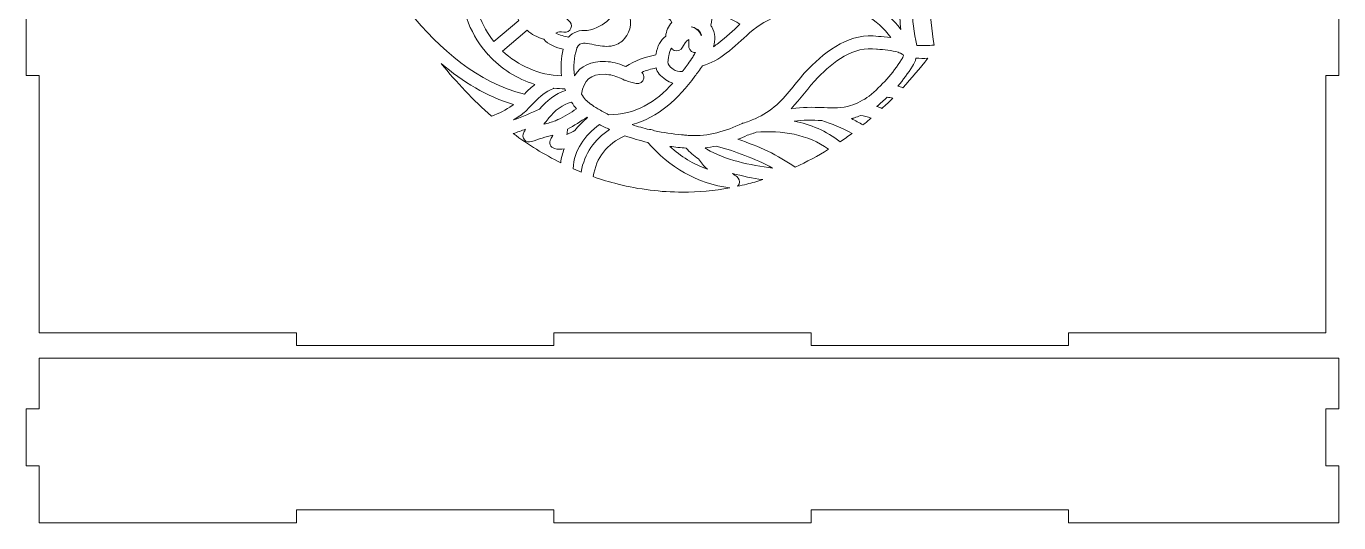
# Model space of a CAD drawing. Header units: millimetres. Extents: x -1990 to 1990, y -412 to 412.
# Drawn here: x -534 to -227, y -22.5 to 93.7 of the extents above; entities that cross this region are included whole.
import ezdxf

# ---------------------------------------------------------------- set-up
doc = ezdxf.new("R2010")
doc.units = ezdxf.units.MM
doc.header["$MEASUREMENT"] = 0
doc.layers.add('Camada 1', color=7, linetype='Continuous')

msp = doc.modelspace()

# ---------------------------------------------------------------- linework, layer by layer
at = {"layer": 'Camada 1', "color": 250, "lineweight": 9}
for points, knots in [([(-530.9787, 202.5711), (-530.9787, 202.5711), (-530.9787, 142.3711), (-530.9787, 142.3711), (-530.9787, 142.3711), (-530.9787, 142.3711), (-533.9787, 142.3711), (-533.9787, 142.3711), (-533.9787, 142.3711), (-533.9787, 142.3711), (-533.9787, 82.1711), (-533.9787, 82.1711), (-533.9787, 82.1711), (-533.9787, 82.1711), (-530.9787, 82.1711), (-530.9787, 82.1711), (-530.9787, 82.1711), (-530.9787, 82.1711), (-530.9787, 21.9711), (-530.9787, 21.9711), (-530.9787, 21.9711), (-530.9787, 21.9711), (-470.7787, 21.9711), (-470.7787, 21.9711), (-470.7787, 21.9711), (-470.7787, 21.9711), (-470.7787, 18.9711), (-470.7787, 18.9711), (-470.7787, 18.9711), (-470.7787, 18.9711), (-410.5787, 18.9711), (-410.5787, 18.9711), (-410.5787, 18.9711), (-410.5787, 18.9711), (-410.5787, 21.9711), (-410.5787, 21.9711), (-410.5787, 21.9711), (-410.5787, 21.9711), (-350.3787, 21.9711), (-350.3787, 21.9711), (-350.3787, 21.9711), (-350.3787, 21.9711), (-350.3787, 18.9711), (-350.3787, 18.9711), (-350.3787, 18.9711), (-350.3787, 18.9711), (-290.1787, 18.9711), (-290.1787, 18.9711), (-290.1787, 18.9711), (-290.1787, 18.9711), (-290.1787, 21.9711), (-290.1787, 21.9711), (-290.1787, 21.9711), (-290.1787, 21.9711), (-229.9787, 21.9711), (-229.9787, 21.9711), (-229.9787, 21.9711), (-229.9787, 21.9711), (-229.9787, 82.1711), (-229.9787, 82.1711), (-229.9787, 82.1711), (-229.9787, 82.1711), (-226.9787, 82.1711), (-226.9787, 82.1711), (-226.9787, 82.1711), (-226.9787, 82.1711), (-226.9787, 142.3711), (-226.9787, 142.3711), (-226.9787, 142.3711), (-226.9787, 142.3711), (-229.9787, 142.3711), (-229.9787, 142.3711), (-229.9787, 142.3711), (-229.9787, 142.3711), (-229.9787, 202.5711), (-229.9787, 202.5711), (-229.9787, 202.5711), (-229.9787, 202.5711), (-226.9787, 202.5711), (-226.9787, 202.5711), (-226.9787, 202.5711), (-226.9787, 202.5711), (-226.9787, 262.7711), (-226.9787, 262.7711), (-226.9787, 262.7711), (-226.9787, 262.7711), (-229.9787, 262.7711), (-229.9787, 262.7711), (-229.9787, 262.7711), (-229.9787, 262.7711), (-229.9787, 322.9711), (-229.9787, 322.9711), (-229.9787, 322.9711), (-229.9787, 322.9711), (-290.1787, 322.9711), (-290.1787, 322.9711), (-290.1787, 322.9711), (-290.1787, 322.9711), (-290.1787, 325.9711), (-290.1787, 325.9711), (-290.1787, 325.9711), (-290.1787, 325.9711), (-350.3787, 325.9711), (-350.3787, 325.9711), (-350.3787, 325.9711), (-350.3787, 325.9711), (-350.3787, 322.9711), (-350.3787, 322.9711), (-350.3787, 322.9711), (-350.3787, 322.9711), (-410.5787, 322.9711), (-410.5787, 322.9711), (-410.5787, 322.9711), (-410.5787, 322.9711), (-410.5787, 325.9711), (-410.5787, 325.9711), (-410.5787, 325.9711), (-410.5787, 325.9711), (-470.7787, 325.9711), (-470.7787, 325.9711), (-470.7787, 325.9711), (-470.7787, 325.9711), (-470.7787, 322.9711), (-470.7787, 322.9711), (-470.7787, 322.9711), (-470.7787, 322.9711), (-530.9787, 322.9711), (-530.9787, 322.9711), (-530.9787, 322.9711), (-530.9787, 322.9711), (-530.9787, 262.7711), (-530.9787, 262.7711), (-530.9787, 262.7711), (-530.9787, 262.7711), (-533.9787, 262.7711), (-533.9787, 262.7711), (-533.9787, 262.7711), (-533.9787, 262.7711), (-533.9787, 202.5711), (-533.9787, 202.5711), (-533.9787, 202.5711), (-533.9787, 202.5711), (-530.9787, 202.5711), (-530.9787, 202.5711)], [0, 0, 0, 0, 0.02702703, 0.02702703, 0.02702703, 0.02702703, 0.05405405, 0.05405405, 0.05405405, 0.05405405, 0.08108108, 0.08108108, 0.08108108, 0.08108108, 0.10810811, 0.10810811, 0.10810811, 0.10810811, 0.13513514, 0.13513514, 0.13513514, 0.13513514, 0.16216216, 0.16216216, 0.16216216, 0.16216216, 0.18918919, 0.18918919, 0.18918919, 0.18918919, 0.21621622, 0.21621622, 0.21621622, 0.21621622, 0.24324324, 0.24324324, 0.24324324, 0.24324324, 0.27027027, 0.27027027, 0.27027027, 0.27027027, 0.2972973, 0.2972973, 0.2972973, 0.2972973, 0.32432432, 0.32432432, 0.32432432, 0.32432432, 0.35135135, 0.35135135, 0.35135135, 0.35135135, 0.37837838, 0.37837838, 0.37837838, 0.37837838, 0.40540541, 0.40540541, 0.40540541, 0.40540541, 0.43243243, 0.43243243, 0.43243243, 0.43243243, 0.45945946, 0.45945946, 0.45945946, 0.45945946, 0.48648649, 0.48648649, 0.48648649, 0.48648649, 0.51351351, 0.51351351, 0.51351351, 0.51351351, 0.54054054, 0.54054054, 0.54054054, 0.54054054, 0.56756757, 0.56756757, 0.56756757, 0.56756757, 0.59459459, 0.59459459, 0.59459459, 0.59459459, 0.62162162, 0.62162162, 0.62162162, 0.62162162, 0.64864865, 0.64864865, 0.64864865, 0.64864865, 0.67567568, 0.67567568, 0.67567568, 0.67567568, 0.7027027, 0.7027027, 0.7027027, 0.7027027, 0.72972973, 0.72972973, 0.72972973, 0.72972973, 0.75675676, 0.75675676, 0.75675676, 0.75675676, 0.78378378, 0.78378378, 0.78378378, 0.78378378, 0.81081081, 0.81081081, 0.81081081, 0.81081081, 0.83783784, 0.83783784, 0.83783784, 0.83783784, 0.86486486, 0.86486486, 0.86486486, 0.86486486, 0.89189189, 0.89189189, 0.89189189, 0.89189189, 0.91891892, 0.91891892, 0.91891892, 0.91891892, 0.94594595, 0.94594595, 0.94594595, 0.94594595, 1, 1, 1, 1]), ([(-335.4835, 120.5576), (-335.7046, 120.6848), (-335.7949, 120.6875), (-335.8855, 120.6902), (-335.8855, 120.6902), (-336.0091, 116.2319), (-336.0769, 111.7586), (-335.9926, 107.3024), (-335.9926, 107.3024), (-335.9383, 104.4461), (-335.8474, 101.4389), (-335.4871, 98.5817), (-335.4871, 98.5817), (-333.2221, 97.1759), (-331.165, 95.2964), (-329.3878, 92.9264), (-329.3878, 92.9264), (-329.6047, 94.6961), (-329.6977, 96.4814), (-329.6644, 98.3648), (-329.6644, 98.3648), (-329.614, 101.2202), (-329.3518, 104.0789), (-329.2597, 106.9373), (-329.2597, 106.9373), (-329.2285, 107.9099), (-329.5156, 108.8222), (-329.9803, 109.6688), (-329.9803, 109.6688), (-329.9977, 109.7003), (-330.0115, 109.7276), (-330.0265, 109.7603), (-330.0265, 109.7603), (-330.3379, 110.4326), (-330.5806, 111.1604), (-330.7696, 111.9158), (-330.7696, 111.9158), (-331.0627, 110.2526), (-331.849, 108.7238), (-333.3823, 107.5235), (-333.3823, 107.5235), (-334.033, 107.0141), (-334.9789, 107.1296), (-335.488, 107.78), (-335.488, 107.78), (-335.9974, 108.4307), (-335.8819, 109.3766), (-335.2315, 109.8857), (-335.2315, 109.8857), (-332.2975, 112.1822), (-334.0477, 117.101), (-335.2306, 119.8481), (-335.2306, 119.8481), (-335.3125, 120.0386), (-335.3521, 120.2372), (-335.4835, 120.5576)], [0, 0, 0, 0, 0.06666667, 0.06666667, 0.06666667, 0.06666667, 0.13333333, 0.13333333, 0.13333333, 0.13333333, 0.2, 0.2, 0.2, 0.2, 0.26666667, 0.26666667, 0.26666667, 0.26666667, 0.33333333, 0.33333333, 0.33333333, 0.33333333, 0.4, 0.4, 0.4, 0.4, 0.46666667, 0.46666667, 0.46666667, 0.46666667, 0.53333333, 0.53333333, 0.53333333, 0.53333333, 0.6, 0.6, 0.6, 0.6, 0.66666667, 0.66666667, 0.66666667, 0.66666667, 0.73333333, 0.73333333, 0.73333333, 0.73333333, 0.8, 0.8, 0.8, 0.8, 0.86666667, 0.86666667, 0.86666667, 0.86666667, 1, 1, 1, 1]), ([(-323.3257, 110.6273), (-323.7574, 110.792), (-324.172, 111.0185), (-324.5338, 111.2387), (-324.5338, 111.2387), (-325.7608, 111.9857), (-326.9809, 112.9544), (-328.1158, 113.9075), (-328.1158, 113.9075), (-327.9538, 112.8929), (-327.7054, 111.9023), (-327.3238, 111.0635), (-327.3238, 111.0635), (-326.6146, 109.7549), (-326.2132, 108.3374), (-326.2615, 106.8407), (-326.2615, 106.8407), (-326.353, 103.9973), (-326.6149, 101.1512), (-326.665, 98.312), (-326.665, 98.312), (-326.7214, 95.1224), (-326.3875, 92.258), (-325.6792, 89.2133), (-325.6792, 89.2133), (-324.3457, 89.1554), (-322.9744, 89.1977), (-321.6439, 89.2835), (-321.6439, 89.2835), (-322.6294, 96.3563), (-323.2069, 103.4873), (-323.3257, 110.6273)], [0, 0, 0, 0, 0.11111111, 0.11111111, 0.11111111, 0.11111111, 0.22222222, 0.22222222, 0.22222222, 0.22222222, 0.33333333, 0.33333333, 0.33333333, 0.33333333, 0.44444444, 0.44444444, 0.44444444, 0.44444444, 0.55555556, 0.55555556, 0.55555556, 0.55555556, 0.66666667, 0.66666667, 0.66666667, 0.66666667, 0.77777778, 0.77777778, 0.77777778, 0.77777778, 1, 1, 1, 1]), ([(-419.9275, 107.2169), (-419.9275, 107.2169), (-427.3105, 112.2455), (-427.3105, 112.2455), (-427.3105, 112.2455), (-428.5441, 109.5476), (-429.2314, 106.5479), (-429.2314, 103.3874), (-429.2314, 103.3874), (-429.2314, 98.3729), (-427.501, 93.7631), (-424.6048, 90.122), (-424.6048, 90.122), (-424.6048, 90.122), (-418.7281, 95.0759), (-418.7281, 95.0759), (-418.7281, 95.0759), (-419.5825, 96.4793), (-420.1726, 98.1104), (-420.5542, 99.8579), (-420.5542, 99.8579), (-420.5677, 99.9197), (-420.5761, 99.9731), (-420.5821, 100.0358), (-420.5821, 100.0358), (-420.82, 102.5372), (-420.6313, 104.9594), (-419.9275, 107.2169)], [0, 0, 0, 0, 0.125, 0.125, 0.125, 0.125, 0.25, 0.25, 0.25, 0.25, 0.375, 0.375, 0.375, 0.375, 0.5, 0.5, 0.5, 0.5, 0.625, 0.625, 0.625, 0.625, 0.75, 0.75, 0.75, 0.75, 1, 1, 1, 1]), ([(-417.4615, 77.8058), (-417.4615, 77.8058), (-417.3946, 77.8781), (-417.3946, 77.8781), (-417.3946, 77.8781), (-416.5756, 78.7622), (-415.8118, 79.4834), (-414.9829, 80.1074), (-414.9829, 80.1074), (-419.2132, 81.3917), (-422.9554, 83.7977), (-425.8639, 86.9789), (-425.8639, 86.9789), (-425.8789, 86.9948), (-425.8936, 87.011), (-425.908, 87.0275), (-425.908, 87.0275), (-429.8368, 91.3478), (-432.2314, 97.0883), (-432.2314, 103.3874), (-432.2314, 103.3874), (-432.2314, 103.6052), (-432.2284, 103.8221), (-432.223, 104.0384), (-432.223, 104.0384), (-432.4585, 103.9529), (-432.6934, 103.8653), (-432.928, 103.7759), (-432.928, 103.7759), (-432.9475, 103.7678), (-432.967, 103.7606), (-432.9865, 103.7534), (-432.9865, 103.7534), (-434.9512, 103.0016), (-436.8745, 102.1193), (-438.703, 101.0801), (-438.703, 101.0801), (-438.7213, 101.069), (-438.7399, 101.0585), (-438.7588, 101.0483), (-438.7588, 101.0483), (-440.7454, 99.9143), (-442.6192, 98.5943), (-444.3106, 97.0541), (-444.3106, 97.0541), (-437.2939, 88.3484), (-428.3596, 80.4635), (-417.4615, 77.8058)], [0, 0, 0, 0, 0.07692308, 0.07692308, 0.07692308, 0.07692308, 0.15384615, 0.15384615, 0.15384615, 0.15384615, 0.23076923, 0.23076923, 0.23076923, 0.23076923, 0.30769231, 0.30769231, 0.30769231, 0.30769231, 0.38461538, 0.38461538, 0.38461538, 0.38461538, 0.46153846, 0.46153846, 0.46153846, 0.46153846, 0.53846154, 0.53846154, 0.53846154, 0.53846154, 0.61538462, 0.61538462, 0.61538462, 0.61538462, 0.69230769, 0.69230769, 0.69230769, 0.69230769, 0.76923077, 0.76923077, 0.76923077, 0.76923077, 0.84615385, 0.84615385, 0.84615385, 0.84615385, 1, 1, 1, 1]), ([(-405.0556, 88.8497), (-405.0697, 88.8197), (-405.085, 88.7903), (-405.1012, 88.7612), (-405.1012, 88.7612), (-405.1474, 88.6676), (-405.1891, 88.5722), (-405.2272, 88.4774), (-405.2272, 88.4774), (-405.8866, 86.3282), (-406.0828, 84.2108), (-405.7135, 82.1336), (-405.7135, 82.1336), (-404.29, 84.4022), (-401.872, 85.6025), (-398.4724, 85.4519), (-398.4724, 85.4519), (-396.8434, 85.3799), (-395.5567, 85.0136), (-394.066, 84.3974), (-394.066, 84.3974), (-393.9511, 84.35), (-393.838, 84.3029), (-393.7255, 84.2561), (-393.7255, 84.2561), (-391.6591, 85.7138), (-389.1823, 86.5361), (-386.6962, 86.9885), (-386.6962, 86.9885), (-386.6848, 87.0656), (-386.6728, 87.1433), (-386.6602, 87.2222), (-386.6602, 87.2222), (-386.374, 89.0279), (-385.6267, 90.4841), (-384.4159, 91.3646), (-384.4159, 91.3646), (-384.2971, 92.5787), (-383.7928, 93.7103), (-383.0086, 94.6061), (-383.0086, 94.6061), (-383.6455, 96.1487), (-385.9282, 96.3359), (-387.4237, 96.3761), (-387.4237, 96.3761), (-388.2496, 96.398), (-388.9051, 97.0898), (-388.8829, 97.9157), (-388.8829, 97.9157), (-388.861, 98.7416), (-388.1692, 99.3971), (-387.3433, 99.3749), (-387.3433, 99.3749), (-384.6136, 99.302), (-381.7132, 98.5856), (-380.4643, 96.2867), (-380.4643, 96.2867), (-380.4205, 96.3011), (-380.3761, 96.3149), (-380.3317, 96.3281), (-380.3317, 96.3281), (-379.0561, 96.7085), (-377.7346, 96.6266), (-376.5652, 96.1631), (-376.5652, 96.1631), (-376.5568, 97.0058), (-376.7218, 97.8428), (-377.1142, 98.6222), (-377.1142, 98.6222), (-377.1838, 98.7608), (-377.2591, 98.8943), (-377.3464, 99.0341), (-377.3464, 99.0341), (-378.4552, 100.7927), (-380.4898, 101.6354), (-382.4959, 101.8907), (-382.4959, 101.8907), (-383.2846, 101.9909), (-384.091, 102.0095), (-384.9034, 101.9612), (-384.9034, 101.9612), (-384.9559, 101.9549), (-385.009, 101.9513), (-385.063, 101.9507), (-385.063, 101.9507), (-387.7726, 101.7602), (-390.5428, 100.8359), (-392.953, 99.7196), (-392.953, 99.7196), (-392.9845, 98.8601), (-393.0979, 98.0582), (-393.2875, 97.3121), (-393.2875, 97.3121), (-392.1649, 95.2283), (-392.4379, 92.6138), (-394.0261, 90.8072), (-394.0261, 90.8072), (-394.7395, 89.9957), (-395.6227, 89.4425), (-396.6721, 89.18), (-396.6721, 89.18), (-398.008, 88.8458), (-399.385, 89.0369), (-400.7149, 89.2955), (-400.7149, 89.2955), (-401.227, 89.3951), (-402.0319, 89.5886), (-402.7894, 89.6768), (-402.7894, 89.6768), (-402.8212, 89.6792), (-402.8527, 89.6828), (-402.8842, 89.6873), (-402.8842, 89.6873), (-403.417, 89.7431), (-403.9186, 89.7416), (-404.269, 89.6126), (-404.269, 89.6126), (-404.632, 89.4791), (-404.8768, 89.1824), (-405.0556, 88.8497)], [0, 0, 0, 0, 0.03225806, 0.03225806, 0.03225806, 0.03225806, 0.06451613, 0.06451613, 0.06451613, 0.06451613, 0.09677419, 0.09677419, 0.09677419, 0.09677419, 0.12903226, 0.12903226, 0.12903226, 0.12903226, 0.16129032, 0.16129032, 0.16129032, 0.16129032, 0.19354839, 0.19354839, 0.19354839, 0.19354839, 0.22580645, 0.22580645, 0.22580645, 0.22580645, 0.25806452, 0.25806452, 0.25806452, 0.25806452, 0.29032258, 0.29032258, 0.29032258, 0.29032258, 0.32258065, 0.32258065, 0.32258065, 0.32258065, 0.35483871, 0.35483871, 0.35483871, 0.35483871, 0.38709677, 0.38709677, 0.38709677, 0.38709677, 0.41935484, 0.41935484, 0.41935484, 0.41935484, 0.4516129, 0.4516129, 0.4516129, 0.4516129, 0.48387097, 0.48387097, 0.48387097, 0.48387097, 0.51612903, 0.51612903, 0.51612903, 0.51612903, 0.5483871, 0.5483871, 0.5483871, 0.5483871, 0.58064516, 0.58064516, 0.58064516, 0.58064516, 0.61290323, 0.61290323, 0.61290323, 0.61290323, 0.64516129, 0.64516129, 0.64516129, 0.64516129, 0.67741935, 0.67741935, 0.67741935, 0.67741935, 0.70967742, 0.70967742, 0.70967742, 0.70967742, 0.74193548, 0.74193548, 0.74193548, 0.74193548, 0.77419355, 0.77419355, 0.77419355, 0.77419355, 0.80645161, 0.80645161, 0.80645161, 0.80645161, 0.83870968, 0.83870968, 0.83870968, 0.83870968, 0.87096774, 0.87096774, 0.87096774, 0.87096774, 0.90322581, 0.90322581, 0.90322581, 0.90322581, 0.93548387, 0.93548387, 0.93548387, 0.93548387, 1, 1, 1, 1]), ([(-337.4596, 96.2642), (-337.5685, 96.3107), (-337.6714, 96.3695), (-337.7659, 96.4397), (-337.7659, 96.4397), (-343.471, 99.6344), (-350.557, 99.4673), (-357.7123, 96.4208), (-357.7123, 96.4208), (-360.4057, 95.2739), (-362.5687, 94.0775), (-364.7722, 92.1512), (-364.7722, 92.1512), (-366.616, 90.5393), (-368.2744, 88.9046), (-370.2286, 87.3881), (-370.2286, 87.3881), (-371.8945, 86.0951), (-373.783, 84.9866), (-375.8356, 84.4442), (-375.8356, 84.4442), (-376.4362, 83.5466), (-377.1007, 82.6832), (-377.584, 82.0112), (-377.584, 82.0112), (-381.3838, 76.7279), (-386.2249, 72.3098), (-392.2822, 70.6754), (-392.2822, 70.6754), (-390.9406, 70.2221), (-389.5768, 69.8345), (-388.1968, 69.5066), (-388.1968, 69.5066), (-387.8062, 69.575), (-387.3958, 69.4874), (-387.0649, 69.2519), (-387.0649, 69.2519), (-384.9616, 68.8034), (-382.825, 68.4884), (-380.6755, 68.2853), (-380.6755, 68.2853), (-380.5426, 68.3033), (-380.4052, 68.3033), (-380.266, 68.2832), (-380.266, 68.2832), (-379.8967, 68.2304), (-379.5274, 68.1896), (-379.1581, 68.1605), (-379.1581, 68.1605), (-379.0204, 68.1509), (-378.8827, 68.1416), (-378.745, 68.1329), (-378.745, 68.1329), (-374.5219, 67.8977), (-370.327, 69.1484), (-366.529, 70.943), (-366.529, 70.943), (-366.4498, 70.9802), (-366.3796, 71.0066), (-366.2953, 71.0303), (-366.2953, 71.0303), (-365.8183, 71.165), (-365.35, 71.3156), (-364.8901, 71.4824), (-364.8901, 71.4824), (-364.4155, 71.6849), (-363.9376, 71.8796), (-363.4567, 72.0665), (-363.4567, 72.0665), (-361.633, 72.8945), (-359.9551, 73.9922), (-358.4188, 75.3458), (-358.4188, 75.3458), (-355.6171, 77.8142), (-353.5774, 81.1262), (-350.9602, 83.8127), (-350.9602, 83.8127), (-346.7611, 88.1231), (-341.0362, 92.3177), (-334.6696, 91.3124), (-334.6696, 91.3124), (-333.8677, 91.2719), (-332.8234, 91.2083), (-331.7341, 91.0526), (-331.7341, 91.0526), (-333.3961, 93.2858), (-335.3281, 95.0144), (-337.4596, 96.2642)], [0, 0, 0, 0, 0.04347826, 0.04347826, 0.04347826, 0.04347826, 0.08695652, 0.08695652, 0.08695652, 0.08695652, 0.13043478, 0.13043478, 0.13043478, 0.13043478, 0.17391304, 0.17391304, 0.17391304, 0.17391304, 0.2173913, 0.2173913, 0.2173913, 0.2173913, 0.26086957, 0.26086957, 0.26086957, 0.26086957, 0.30434783, 0.30434783, 0.30434783, 0.30434783, 0.34782609, 0.34782609, 0.34782609, 0.34782609, 0.39130435, 0.39130435, 0.39130435, 0.39130435, 0.43478261, 0.43478261, 0.43478261, 0.43478261, 0.47826087, 0.47826087, 0.47826087, 0.47826087, 0.52173913, 0.52173913, 0.52173913, 0.52173913, 0.56521739, 0.56521739, 0.56521739, 0.56521739, 0.60869565, 0.60869565, 0.60869565, 0.60869565, 0.65217391, 0.65217391, 0.65217391, 0.65217391, 0.69565217, 0.69565217, 0.69565217, 0.69565217, 0.73913043, 0.73913043, 0.73913043, 0.73913043, 0.7826087, 0.7826087, 0.7826087, 0.7826087, 0.82608696, 0.82608696, 0.82608696, 0.82608696, 0.86956522, 0.86956522, 0.86956522, 0.86956522, 0.91304348, 0.91304348, 0.91304348, 0.91304348, 1, 1, 1, 1]), ([(-367.0297, 94.1606), (-369.0046, 95.4824), (-371.2387, 96.3689), (-373.5814, 96.761), (-373.5814, 96.761), (-373.525, 95.8175), (-373.6204, 94.8629), (-373.8454, 93.9278), (-373.8454, 93.9278), (-373.7758, 93.8195), (-373.7092, 93.7082), (-373.6462, 93.5939), (-373.6462, 93.5939), (-372.8332, 92.1212), (-372.7282, 90.4151), (-373.255, 88.9073), (-373.255, 88.9073), (-372.8434, 89.1773), (-372.4465, 89.4641), (-372.0676, 89.7581), (-372.0676, 89.7581), (-370.2652, 91.157), (-368.7157, 92.6693), (-367.0297, 94.1606)], [0, 0, 0, 0, 0.14285714, 0.14285714, 0.14285714, 0.14285714, 0.28571429, 0.28571429, 0.28571429, 0.28571429, 0.42857143, 0.42857143, 0.42857143, 0.42857143, 0.57142857, 0.57142857, 0.57142857, 0.57142857, 0.71428571, 0.71428571, 0.71428571, 0.71428571, 1, 1, 1, 1]), ([(-416.8231, 92.7578), (-416.8231, 92.7578), (-422.5756, 87.9086), (-422.5756, 87.9086), (-422.5756, 87.9086), (-418.9417, 84.4634), (-414.0952, 82.2845), (-408.7429, 82.0781), (-408.7429, 82.0781), (-409.0411, 84.1364), (-408.9028, 86.231), (-408.3793, 88.3364), (-408.3793, 88.3364), (-410.0764, 88.7297), (-411.8926, 89.4074), (-412.93, 90.6818), (-412.93, 90.6818), (-414.4831, 91.0958), (-415.768, 91.8128), (-416.8231, 92.7578)], [0, 0, 0, 0, 0.16666667, 0.16666667, 0.16666667, 0.16666667, 0.33333333, 0.33333333, 0.33333333, 0.33333333, 0.5, 0.5, 0.5, 0.5, 0.66666667, 0.66666667, 0.66666667, 0.66666667, 1, 1, 1, 1]), ([(-378.4363, 93.5573), (-377.4499, 93.4151), (-376.6156, 92.7632), (-376.2136, 91.6649), (-376.2136, 91.6649), (-376.1479, 91.6166), (-376.0837, 91.5668), (-376.0207, 91.5158), (-376.0207, 91.5158), (-376.0774, 91.7309), (-376.1611, 91.9418), (-376.2724, 92.1437), (-376.2724, 92.1437), (-376.7254, 92.9642), (-377.5468, 93.4763), (-378.4363, 93.5573)], [0, 0, 0, 0, 0.2, 0.2, 0.2, 0.2, 0.4, 0.4, 0.4, 0.4, 0.6, 0.6, 0.6, 0.6, 1, 1, 1, 1]), ([(-378.0994, 86.462), (-378.0622, 86.5331), (-378.019, 86.6009), (-377.971, 86.6651), (-377.971, 86.6651), (-377.7628, 86.9999), (-377.587, 87.3131), (-377.4718, 87.5753), (-377.4718, 87.5753), (-377.5939, 87.5678), (-377.7184, 87.5756), (-377.8435, 87.5996), (-377.8435, 87.5996), (-378.655, 87.7556), (-379.1893, 88.5446), (-379.0333, 89.3558), (-379.0333, 89.3558), (-378.9964, 89.5469), (-378.9322, 90.0386), (-378.973, 90.3809), (-378.973, 90.3809), (-378.9844, 90.4295), (-378.9934, 90.4784), (-379, 90.5279), (-379, 90.5279), (-379.006, 90.5492), (-379.0123, 90.5693), (-379.0195, 90.5879), (-379.0195, 90.5879), (-379.5775, 90.4406), (-380.2942, 89.2028), (-380.4754, 88.8059), (-380.4754, 88.8059), (-380.8189, 88.0544), (-381.7117, 87.7217), (-382.4632, 88.0649), (-382.4632, 88.0649), (-382.7059, 88.1759), (-382.9051, 88.3442), (-383.0518, 88.5464), (-383.0518, 88.5464), (-383.3905, 88.1084), (-383.5798, 87.4949), (-383.6974, 86.7524), (-383.6974, 86.7524), (-383.7574, 86.3732), (-383.8123, 86.0573), (-383.8444, 85.784), (-383.8444, 85.784), (-383.8351, 85.6457), (-383.8456, 85.5098), (-383.8732, 85.379), (-383.8732, 85.379), (-383.8798, 84.7112), (-383.6215, 84.3023), (-382.684, 83.666), (-382.684, 83.666), (-381.9886, 83.1941), (-381.2737, 83.0276), (-380.4898, 83.1206), (-380.4898, 83.1206), (-380.3311, 83.3333), (-380.1742, 83.5472), (-380.0194, 83.7626), (-380.0194, 83.7626), (-379.63, 84.3038), (-378.7483, 85.4525), (-378.0994, 86.462)], [0, 0, 0, 0, 0.05555556, 0.05555556, 0.05555556, 0.05555556, 0.11111111, 0.11111111, 0.11111111, 0.11111111, 0.16666667, 0.16666667, 0.16666667, 0.16666667, 0.22222222, 0.22222222, 0.22222222, 0.22222222, 0.27777778, 0.27777778, 0.27777778, 0.27777778, 0.33333333, 0.33333333, 0.33333333, 0.33333333, 0.38888889, 0.38888889, 0.38888889, 0.38888889, 0.44444444, 0.44444444, 0.44444444, 0.44444444, 0.5, 0.5, 0.5, 0.5, 0.55555556, 0.55555556, 0.55555556, 0.55555556, 0.61111111, 0.61111111, 0.61111111, 0.61111111, 0.66666667, 0.66666667, 0.66666667, 0.66666667, 0.72222222, 0.72222222, 0.72222222, 0.72222222, 0.77777778, 0.77777778, 0.77777778, 0.77777778, 0.83333333, 0.83333333, 0.83333333, 0.83333333, 0.88888889, 0.88888889, 0.88888889, 0.88888889, 1, 1, 1, 1]), ([(-328.8244, 86.9336), (-328.8442, 86.9585), (-328.8634, 86.984), (-328.8817, 87.0101), (-328.8817, 87.0101), (-329.1196, 87.2609), (-329.8294, 87.5348), (-330.0277, 87.6011), (-330.0277, 87.6011), (-331.4908, 88.0913), (-333.3688, 88.2437), (-334.9021, 88.3202), (-334.9021, 88.3202), (-334.9621, 88.3232), (-335.0128, 88.3286), (-335.0719, 88.3385), (-335.0719, 88.3385), (-340.3693, 89.2136), (-345.3625, 85.2596), (-348.8116, 81.7193), (-348.8116, 81.7193), (-351.0643, 79.4069), (-352.8415, 76.7249), (-355.075, 74.4023), (-355.075, 74.4023), (-355.0204, 74.4116), (-354.9655, 74.4206), (-354.9109, 74.4296), (-354.9109, 74.4296), (-352.486, 74.8268), (-350.0797, 74.7368), (-347.6419, 74.6618), (-347.6419, 74.6618), (-347.6311, 74.6615), (-347.6203, 74.6612), (-347.6095, 74.6606), (-347.6095, 74.6606), (-347.5087, 74.6576), (-347.4082, 74.6546), (-347.3074, 74.6516), (-347.3074, 74.6516), (-345.3334, 74.5928), (-343.0735, 74.5337), (-341.1754, 75.1391), (-341.1754, 75.1391), (-339.6274, 75.6326), (-338.1754, 76.4129), (-336.8392, 77.3312), (-336.8392, 77.3312), (-333.8893, 79.8062), (-331.261, 82.658), (-329.2294, 85.9394), (-329.2294, 85.9394), (-329.2168, 85.9595), (-329.206, 85.9766), (-329.1925, 85.9964), (-329.1925, 85.9964), (-329.0917, 86.1434), (-328.7506, 86.6984), (-328.8091, 86.897), (-328.8091, 86.897), (-328.8127, 86.909), (-328.8178, 86.9213), (-328.8244, 86.9336)], [0, 0, 0, 0, 0.05882353, 0.05882353, 0.05882353, 0.05882353, 0.11764706, 0.11764706, 0.11764706, 0.11764706, 0.17647059, 0.17647059, 0.17647059, 0.17647059, 0.23529412, 0.23529412, 0.23529412, 0.23529412, 0.29411765, 0.29411765, 0.29411765, 0.29411765, 0.35294118, 0.35294118, 0.35294118, 0.35294118, 0.41176471, 0.41176471, 0.41176471, 0.41176471, 0.47058824, 0.47058824, 0.47058824, 0.47058824, 0.52941176, 0.52941176, 0.52941176, 0.52941176, 0.58823529, 0.58823529, 0.58823529, 0.58823529, 0.64705882, 0.64705882, 0.64705882, 0.64705882, 0.70588235, 0.70588235, 0.70588235, 0.70588235, 0.76470588, 0.76470588, 0.76470588, 0.76470588, 0.82352941, 0.82352941, 0.82352941, 0.82352941, 0.88235294, 0.88235294, 0.88235294, 0.88235294, 1, 1, 1, 1]), ([(-323.0935, 86.2097), (-324.0199, 86.1797), (-324.9508, 86.1779), (-325.8682, 86.2193), (-325.8682, 86.2193), (-325.996, 85.5485), (-326.3077, 84.9068), (-326.6959, 84.3326), (-326.6959, 84.3326), (-327.7141, 82.6916), (-328.8679, 81.1493), (-330.13, 79.7003), (-330.13, 79.7003), (-329.7286, 79.5956), (-329.3323, 79.4708), (-328.9432, 79.3244), (-328.9432, 79.3244), (-326.8915, 81.5285), (-324.9406, 83.8307), (-323.0935, 86.2097)], [0, 0, 0, 0, 0.16666667, 0.16666667, 0.16666667, 0.16666667, 0.33333333, 0.33333333, 0.33333333, 0.33333333, 0.5, 0.5, 0.5, 0.5, 0.66666667, 0.66666667, 0.66666667, 0.66666667, 1, 1, 1, 1]), ([(-425.1268, 72.6512), (-423.448, 73.3109), (-421.723, 74.1236), (-420.2842, 75.1562), (-420.2842, 75.1562), (-420.1813, 75.23), (-420.0814, 75.3047), (-419.9833, 75.38), (-419.9833, 75.38), (-426.2734, 77.2514), (-431.905, 80.7038), (-436.9057, 84.9932), (-436.9057, 84.9932), (-433.3429, 80.5418), (-429.4099, 76.3787), (-425.1268, 72.6512)], [0, 0, 0, 0, 0.2, 0.2, 0.2, 0.2, 0.4, 0.4, 0.4, 0.4, 0.6, 0.6, 0.6, 0.6, 1, 1, 1, 1]), ([(-401.9899, 75.5003), (-401.9653, 75.4835), (-401.9407, 75.4658), (-401.9167, 75.4475), (-401.9167, 75.4475), (-401.4676, 75.1268), (-400.9435, 74.7992), (-400.3051, 74.4065), (-400.3051, 74.4065), (-399.4882, 73.9043), (-398.6557, 73.4366), (-397.8097, 73.0025), (-397.8097, 73.0025), (-391.6192, 72.8711), (-386.6716, 76.0349), (-382.7365, 80.381), (-382.7365, 80.381), (-383.2999, 80.5613), (-383.8456, 80.8286), (-384.3688, 81.1838), (-384.3688, 81.1838), (-385.6879, 82.0793), (-386.3773, 82.9253), (-386.6689, 83.9384), (-386.6689, 83.9384), (-387.8047, 83.7044), (-388.9447, 83.3747), (-390.0118, 82.9085), (-390.0118, 82.9085), (-389.6365, 82.5695), (-389.4406, 82.0487), (-389.5405, 81.5171), (-389.5405, 81.5171), (-389.6929, 80.705), (-390.4798, 80.1671), (-391.2916, 80.3198), (-391.2916, 80.3198), (-392.1691, 80.4845), (-392.9356, 80.7275), (-393.7021, 81.017), (-393.7021, 81.017), (-393.9685, 81.0452), (-394.2274, 81.1439), (-394.4482, 81.3104), (-394.4482, 81.3104), (-394.6978, 81.4118), (-394.9513, 81.5171), (-395.212, 81.6248), (-395.212, 81.6248), (-396.3757, 82.106), (-397.3318, 82.3985), (-398.605, 82.4549), (-398.605, 82.4549), (-402.0361, 82.6067), (-403.6111, 81.0164), (-404.0899, 77.8391), (-404.0899, 77.8391), (-403.4647, 76.7651), (-402.8716, 76.1399), (-401.9899, 75.5003)], [0, 0, 0, 0, 0.0625, 0.0625, 0.0625, 0.0625, 0.125, 0.125, 0.125, 0.125, 0.1875, 0.1875, 0.1875, 0.1875, 0.25, 0.25, 0.25, 0.25, 0.3125, 0.3125, 0.3125, 0.3125, 0.375, 0.375, 0.375, 0.375, 0.4375, 0.4375, 0.4375, 0.4375, 0.5, 0.5, 0.5, 0.5, 0.5625, 0.5625, 0.5625, 0.5625, 0.625, 0.625, 0.625, 0.625, 0.6875, 0.6875, 0.6875, 0.6875, 0.75, 0.75, 0.75, 0.75, 0.8125, 0.8125, 0.8125, 0.8125, 0.875, 0.875, 0.875, 0.875, 1, 1, 1, 1]), ([(-415.792, 75.1976), (-415.8364, 75.1436), (-415.8844, 75.0935), (-415.9354, 75.0464), (-415.9354, 75.0464), (-416.7382, 74.2028), (-417.532, 73.439), (-418.5352, 72.719), (-418.5352, 72.719), (-419.0053, 72.3815), (-419.4988, 72.065), (-420.0079, 71.7677), (-420.0079, 71.7677), (-417.9049, 72.5117), (-415.7608, 73.4624), (-413.9413, 74.2826), (-413.9413, 74.2826), (-412.2403, 76.2734), (-410.2057, 77.9573), (-407.8318, 78.6812), (-407.8318, 78.6812), (-407.8822, 78.8078), (-407.9308, 78.935), (-407.9773, 79.0619), (-407.9773, 79.0619), (-408.8449, 79.0646), (-409.7014, 79.1123), (-410.5453, 79.2035), (-410.5453, 79.2035), (-410.5774, 79.1864), (-410.6104, 79.1705), (-410.644, 79.1558), (-410.644, 79.1558), (-412.6147, 78.2915), (-413.7541, 77.3939), (-415.1932, 75.8399), (-415.1932, 75.8399), (-415.3957, 75.6212), (-415.594, 75.4076), (-415.792, 75.1976)], [0, 0, 0, 0, 0.09090909, 0.09090909, 0.09090909, 0.09090909, 0.18181818, 0.18181818, 0.18181818, 0.18181818, 0.27272727, 0.27272727, 0.27272727, 0.27272727, 0.36363636, 0.36363636, 0.36363636, 0.36363636, 0.45454545, 0.45454545, 0.45454545, 0.45454545, 0.54545455, 0.54545455, 0.54545455, 0.54545455, 0.63636364, 0.63636364, 0.63636364, 0.63636364, 0.72727273, 0.72727273, 0.72727273, 0.72727273, 0.81818182, 0.81818182, 0.81818182, 0.81818182, 1, 1, 1, 1]), ([(-331.2886, 76.8935), (-331.7248, 76.988), (-332.1679, 77.0537), (-332.6131, 77.0957), (-332.6131, 77.0957), (-333.3721, 76.3655), (-334.1584, 75.6626), (-334.9675, 74.9858), (-334.9675, 74.9858), (-334.9852, 74.9708), (-335.002, 74.9576), (-335.0191, 74.9444), (-335.0191, 74.9444), (-334.6144, 74.7974), (-334.2172, 74.6318), (-333.8305, 74.4455), (-333.8305, 74.4455), (-332.9677, 75.2441), (-332.1208, 76.061), (-331.2886, 76.8935)], [0, 0, 0, 0, 0.16666667, 0.16666667, 0.16666667, 0.16666667, 0.33333333, 0.33333333, 0.33333333, 0.33333333, 0.5, 0.5, 0.5, 0.5, 0.66666667, 0.66666667, 0.66666667, 0.66666667, 1, 1, 1, 1]), ([(-411.8149, 72.1526), (-411.8425, 72.1157), (-411.8719, 72.08), (-411.9031, 72.0458), (-411.9031, 72.0458), (-412.2445, 71.6306), (-412.5697, 71.2022), (-412.8778, 70.7714), (-412.8778, 70.7714), (-411.9682, 71.0126), (-411.0478, 71.2457), (-410.2033, 71.5928), (-410.2033, 71.5928), (-410.0371, 71.6612), (-409.8703, 71.7332), (-409.7029, 71.8088), (-409.7029, 71.8088), (-409.6573, 71.8325), (-409.6105, 71.8541), (-409.5619, 71.8733), (-409.5619, 71.8733), (-408.1162, 72.542), (-406.6357, 73.4624), (-405.2665, 74.39), (-405.2665, 74.39), (-405.6901, 74.8394), (-406.0729, 75.3398), (-406.4488, 75.941), (-406.4488, 75.941), (-408.4873, 75.5093), (-410.3059, 73.9628), (-411.8149, 72.1526)], [0, 0, 0, 0, 0.11111111, 0.11111111, 0.11111111, 0.11111111, 0.22222222, 0.22222222, 0.22222222, 0.22222222, 0.33333333, 0.33333333, 0.33333333, 0.33333333, 0.44444444, 0.44444444, 0.44444444, 0.44444444, 0.55555556, 0.55555556, 0.55555556, 0.55555556, 0.66666667, 0.66666667, 0.66666667, 0.66666667, 0.77777778, 0.77777778, 0.77777778, 0.77777778, 1, 1, 1, 1]), ([(-407.3863, 69.6014), (-407.3929, 69.1784), (-407.4586, 68.7557), (-407.5663, 68.3399), (-407.5663, 68.3399), (-406.8571, 68.627), (-406.156, 69.0011), (-405.6958, 69.2633), (-405.6958, 69.2633), (-404.8144, 70.3754), (-403.7932, 71.4041), (-402.6751, 72.3512), (-402.6751, 72.3512), (-402.7207, 72.3803), (-402.7657, 72.4094), (-402.8104, 72.4385), (-402.8104, 72.4385), (-404.2462, 71.4395), (-405.8101, 70.4189), (-407.3863, 69.6014)], [0, 0, 0, 0, 0.16666667, 0.16666667, 0.16666667, 0.16666667, 0.33333333, 0.33333333, 0.33333333, 0.33333333, 0.5, 0.5, 0.5, 0.5, 0.66666667, 0.66666667, 0.66666667, 0.66666667, 1, 1, 1, 1]), ([(-404.2081, 59.5832), (-403.3876, 63.8969), (-401.1028, 67.2092), (-397.5166, 69.5261), (-397.5166, 69.5261), (-398.3284, 69.8981), (-399.1297, 70.2968), (-399.9199, 70.7231), (-399.9199, 70.7231), (-403.3012, 68.1116), (-405.9376, 64.7186), (-406.0489, 60.3629), (-406.0489, 60.3629), (-405.4399, 60.0941), (-404.8261, 59.8343), (-404.2081, 59.5832)], [0, 0, 0, 0, 0.2, 0.2, 0.2, 0.2, 0.4, 0.4, 0.4, 0.4, 0.6, 0.6, 0.6, 0.6, 1, 1, 1, 1]), ([(-340.8307, 68.6225), (-343.0384, 69.8627), (-345.6412, 70.8605), (-347.8966, 71.651), (-347.8966, 71.651), (-350.0857, 71.7203), (-352.2859, 71.8124), (-354.3781, 71.477), (-354.3781, 71.477), (-350.4994, 70.7468), (-346.84, 69.2231), (-343.6231, 66.6416), (-343.6231, 66.6416), (-342.6787, 67.2815), (-341.7475, 67.9412), (-340.8307, 68.6225)], [0, 0, 0, 0, 0.2, 0.2, 0.2, 0.2, 0.4, 0.4, 0.4, 0.4, 0.6, 0.6, 0.6, 0.6, 1, 1, 1, 1]), ([(-336.3262, 72.2234), (-337.1482, 72.4976), (-338.0074, 72.6812), (-338.8477, 72.8045), (-338.8477, 72.8045), (-339.3115, 72.6095), (-339.7837, 72.434), (-340.264, 72.2807), (-340.264, 72.2807), (-340.4995, 72.2057), (-340.7371, 72.1385), (-340.9765, 72.0782), (-340.9765, 72.0782), (-340.0366, 71.6216), (-339.1273, 71.1287), (-338.2831, 70.5959), (-338.2831, 70.5959), (-337.6231, 71.1284), (-336.9709, 71.6708), (-336.3262, 72.2234)], [0, 0, 0, 0, 0.16666667, 0.16666667, 0.16666667, 0.16666667, 0.33333333, 0.33333333, 0.33333333, 0.33333333, 0.5, 0.5, 0.5, 0.5, 0.66666667, 0.66666667, 0.66666667, 0.66666667, 1, 1, 1, 1]), ([(-408.9568, 61.7294), (-408.82, 62.888), (-408.5407, 63.9911), (-408.1405, 65.039), (-408.1405, 65.039), (-408.9253, 64.8875), (-409.7062, 64.8731), (-410.4301, 65.0819), (-410.4301, 65.0819), (-410.8948, 65.216), (-411.2377, 65.5292), (-411.4126, 65.9801), (-411.4126, 65.9801), (-411.5878, 66.431), (-411.5461, 66.8936), (-411.2935, 67.3061), (-411.2935, 67.3061), (-411.154, 67.5341), (-410.9617, 67.8689), (-410.7898, 68.2379), (-410.7898, 68.2379), (-411.6349, 67.9982), (-412.4902, 67.7936), (-413.3269, 67.5245), (-413.3269, 67.5245), (-414.1594, 67.2569), (-414.9886, 66.9788), (-415.8151, 66.6938), (-415.8151, 66.6938), (-416.4139, 66.4871), (-417.0457, 66.6617), (-417.4531, 67.1471), (-417.4531, 67.1471), (-417.8605, 67.6325), (-417.9235, 68.285), (-417.6163, 68.8391), (-417.6163, 68.8391), (-417.4711, 69.101), (-417.3205, 69.3671), (-417.1645, 69.6359), (-417.1645, 69.6359), (-418.1287, 69.2537), (-419.1064, 68.8934), (-420.0706, 68.582), (-420.0706, 68.582), (-416.5666, 65.9831), (-412.8598, 63.6758), (-408.9568, 61.7294)], [0, 0, 0, 0, 0.07692308, 0.07692308, 0.07692308, 0.07692308, 0.15384615, 0.15384615, 0.15384615, 0.15384615, 0.23076923, 0.23076923, 0.23076923, 0.23076923, 0.30769231, 0.30769231, 0.30769231, 0.30769231, 0.38461538, 0.38461538, 0.38461538, 0.38461538, 0.46153846, 0.46153846, 0.46153846, 0.46153846, 0.53846154, 0.53846154, 0.53846154, 0.53846154, 0.61538462, 0.61538462, 0.61538462, 0.61538462, 0.69230769, 0.69230769, 0.69230769, 0.69230769, 0.76923077, 0.76923077, 0.76923077, 0.76923077, 0.84615385, 0.84615385, 0.84615385, 0.84615385, 1, 1, 1, 1]), ([(-369.4078, 55.8782), (-377.1424, 56.8622), (-383.4709, 60.7178), (-388.6123, 66.5231), (-388.6123, 66.5231), (-390.4189, 66.9419), (-392.2, 67.4561), (-393.9445, 68.0771), (-393.9445, 68.0771), (-398.1469, 66.1097), (-400.6564, 63.0083), (-401.3518, 58.4978), (-401.3518, 58.4978), (-399.4546, 57.8267), (-397.5184, 57.2387), (-395.5429, 56.7428), (-395.5429, 56.7428), (-390.6133, 55.5053), (-385.5616, 54.875), (-380.4787, 54.875), (-380.4787, 54.875), (-376.7599, 54.875), (-373.0576, 55.2125), (-369.4078, 55.8782)], [0, 0, 0, 0, 0.14285714, 0.14285714, 0.14285714, 0.14285714, 0.28571429, 0.28571429, 0.28571429, 0.28571429, 0.42857143, 0.42857143, 0.42857143, 0.42857143, 0.57142857, 0.57142857, 0.57142857, 0.57142857, 0.71428571, 0.71428571, 0.71428571, 0.71428571, 1, 1, 1, 1]), ([(-346.2994, 64.9091), (-351.205, 68.4512), (-357.199, 69.3695), (-363.2518, 68.8955), (-363.2518, 68.8955), (-363.4348, 68.8229), (-363.6187, 68.753), (-363.8041, 68.6852), (-363.8041, 68.6852), (-363.8206, 68.6789), (-363.8374, 68.6726), (-363.8539, 68.6669), (-363.8539, 68.6669), (-364.3477, 68.4875), (-364.8496, 68.3243), (-365.3599, 68.1776), (-365.3599, 68.1776), (-366.0664, 67.8461), (-366.7837, 67.5335), (-367.51, 67.244), (-367.51, 67.244), (-362.7976, 65.6507), (-358.0891, 63.5543), (-354.1354, 60.7112), (-354.1354, 60.7112), (-351.433, 61.9457), (-348.82, 63.3518), (-346.2994, 64.9091)], [0, 0, 0, 0, 0.125, 0.125, 0.125, 0.125, 0.25, 0.25, 0.25, 0.25, 0.375, 0.375, 0.375, 0.375, 0.5, 0.5, 0.5, 0.5, 0.625, 0.625, 0.625, 0.625, 0.75, 0.75, 0.75, 0.75, 1, 1, 1, 1]), ([(-376.7245, 62.6552), (-377.8345, 63.3956), (-378.8092, 64.2341), (-379.5976, 65.1845), (-379.5976, 65.1845), (-380.8903, 65.2799), (-382.1794, 65.4122), (-383.461, 65.5856), (-383.461, 65.5856), (-380.8345, 63.2426), (-377.9182, 61.4141), (-374.668, 60.2213), (-374.668, 60.2213), (-375.4708, 61.0091), (-376.1869, 61.829), (-376.7245, 62.6552)], [0, 0, 0, 0, 0.2, 0.2, 0.2, 0.2, 0.4, 0.4, 0.4, 0.4, 0.6, 0.6, 0.6, 0.6, 1, 1, 1, 1]), ([(-374.8258, 64.9871), (-374.8144, 64.9799), (-374.803, 64.9727), (-374.7919, 64.9655), (-374.7919, 64.9655), (-370.7578, 62.3999), (-364.4215, 61.1513), (-359.434, 60.5087), (-359.434, 60.5087), (-363.5551, 62.7902), (-368.2063, 64.4369), (-372.5869, 65.6726), (-372.5869, 65.6726), (-373.4551, 65.4854), (-374.3311, 65.3402), (-375.2125, 65.2436), (-375.2125, 65.2436), (-375.0862, 65.1566), (-374.9572, 65.0711), (-374.8258, 64.9871)], [0, 0, 0, 0, 0.16666667, 0.16666667, 0.16666667, 0.16666667, 0.33333333, 0.33333333, 0.33333333, 0.33333333, 0.5, 0.5, 0.5, 0.5, 0.66666667, 0.66666667, 0.66666667, 0.66666667, 1, 1, 1, 1]), ([(-361.7152, 57.7919), (-364.0216, 58.1387), (-366.4627, 58.6103), (-368.8183, 59.2673), (-368.8183, 59.2673), (-368.4499, 58.9985), (-368.1001, 58.7495), (-367.7818, 58.526), (-367.7818, 58.526), (-367.2148, 58.1276), (-366.9964, 57.4199), (-367.2403, 56.771), (-367.2403, 56.771), (-367.3171, 56.5661), (-367.4326, 56.3873), (-367.5763, 56.2409), (-367.5763, 56.2409), (-366.8533, 56.3954), (-366.1327, 56.5625), (-365.4145, 56.7428), (-365.4145, 56.7428), (-364.1656, 57.0563), (-362.9326, 57.4073), (-361.7152, 57.7919)], [0, 0, 0, 0, 0.14285714, 0.14285714, 0.14285714, 0.14285714, 0.28571429, 0.28571429, 0.28571429, 0.28571429, 0.42857143, 0.42857143, 0.42857143, 0.42857143, 0.57142857, 0.57142857, 0.57142857, 0.57142857, 0.71428571, 0.71428571, 0.71428571, 0.71428571, 1, 1, 1, 1]), ([(-226.9787, 15.9711), (-226.9787, 15.9711), (-530.9787, 15.9711), (-530.9787, 15.9711), (-530.9787, 15.9711), (-530.9787, 15.9711), (-530.9787, 4.1378), (-530.9787, 4.1378), (-530.9787, 4.1378), (-530.9787, 4.1378), (-533.9787, 4.1378), (-533.9787, 4.1378), (-533.9787, 4.1378), (-533.9787, 4.1378), (-533.9787, -9.1956), (-533.9787, -9.1956), (-533.9787, -9.1956), (-533.9787, -9.1956), (-530.9787, -9.1956), (-530.9787, -9.1956), (-530.9787, -9.1956), (-530.9787, -9.1956), (-530.9787, -22.5289), (-530.9787, -22.5289), (-530.9787, -22.5289), (-530.9787, -22.5289), (-470.7787, -22.5289), (-470.7787, -22.5289), (-470.7787, -22.5289), (-470.7787, -22.5289), (-470.7787, -19.5289), (-470.7787, -19.5289), (-470.7787, -19.5289), (-470.7787, -19.5289), (-410.5787, -19.5289), (-410.5787, -19.5289), (-410.5787, -19.5289), (-410.5787, -19.5289), (-410.5787, -22.5289), (-410.5787, -22.5289), (-410.5787, -22.5289), (-410.5787, -22.5289), (-350.3787, -22.5289), (-350.3787, -22.5289), (-350.3787, -22.5289), (-350.3787, -22.5289), (-350.3787, -19.5289), (-350.3787, -19.5289), (-350.3787, -19.5289), (-350.3787, -19.5289), (-290.1787, -19.5289), (-290.1787, -19.5289), (-290.1787, -19.5289), (-290.1787, -19.5289), (-290.1787, -22.5289), (-290.1787, -22.5289), (-290.1787, -22.5289), (-290.1787, -22.5289), (-226.9787, -22.5289), (-226.9787, -22.5289), (-226.9787, -22.5289), (-226.9787, -22.5289), (-226.9787, -9.1956), (-226.9787, -9.1956), (-226.9787, -9.1956), (-226.9787, -9.1956), (-229.9787, -9.1956), (-229.9787, -9.1956), (-229.9787, -9.1956), (-229.9787, -9.1956), (-229.9787, 4.1378), (-229.9787, 4.1378), (-229.9787, 4.1378), (-229.9787, 4.1378), (-226.9787, 4.1378), (-226.9787, 4.1378), (-226.9787, 4.1378), (-226.9787, 4.1378), (-226.9787, 15.9711), (-226.9787, 15.9711)], [0, 0, 0, 0, 0.04761905, 0.04761905, 0.04761905, 0.04761905, 0.0952381, 0.0952381, 0.0952381, 0.0952381, 0.14285714, 0.14285714, 0.14285714, 0.14285714, 0.19047619, 0.19047619, 0.19047619, 0.19047619, 0.23809524, 0.23809524, 0.23809524, 0.23809524, 0.28571429, 0.28571429, 0.28571429, 0.28571429, 0.33333333, 0.33333333, 0.33333333, 0.33333333, 0.38095238, 0.38095238, 0.38095238, 0.38095238, 0.42857143, 0.42857143, 0.42857143, 0.42857143, 0.47619048, 0.47619048, 0.47619048, 0.47619048, 0.52380952, 0.52380952, 0.52380952, 0.52380952, 0.57142857, 0.57142857, 0.57142857, 0.57142857, 0.61904762, 0.61904762, 0.61904762, 0.61904762, 0.66666667, 0.66666667, 0.66666667, 0.66666667, 0.71428571, 0.71428571, 0.71428571, 0.71428571, 0.76190476, 0.76190476, 0.76190476, 0.76190476, 0.80952381, 0.80952381, 0.80952381, 0.80952381, 0.85714286, 0.85714286, 0.85714286, 0.85714286, 0.9047619, 0.9047619, 0.9047619, 0.9047619, 1, 1, 1, 1])]:
    msp.add_open_spline(points, degree=3, knots=knots, dxfattribs=at)
at = {"layer": 'Camada 1', "color": 240, "lineweight": 9}
msp.add_open_spline([(-407.7889, 96.1421), (-407.6941, 95.7212), (-407.5216, 95.2907), (-407.1475, 95.0465), (-407.1475, 95.0465), (-406.5439, 94.6523), (-406.3075, 93.9065), (-406.5736, 93.2369), (-406.5736, 93.2369), (-406.8397, 92.567), (-407.5234, 92.1869), (-408.2329, 92.3144), (-408.2329, 92.3144), (-408.9541, 92.444), (-409.5547, 92.3981), (-410.071, 92.1239), (-410.071, 92.1239), (-409.2979, 91.6514), (-408.0541, 91.3295), (-407.1139, 91.1393), (-407.1139, 91.1393), (-406.6447, 91.7051), (-406.0513, 92.153), (-405.3061, 92.4275), (-405.3061, 92.4275), (-404.4868, 92.7296), (-403.6303, 92.768), (-402.772, 92.6906), (-402.772, 92.6906), (-398.5078, 93.7241), (-395.7898, 95.9486), (-395.9509, 100.6118), (-395.9509, 100.6118), (-395.953, 100.6745), (-395.9518, 100.7279), (-395.9464, 100.7903), (-395.9464, 100.7903), (-395.7766, 102.7958), (-397.0297, 104.6651), (-398.4388, 106.1342), (-398.4388, 106.1342), (-398.4622, 106.157), (-398.485, 106.1804), (-398.5072, 106.205), (-398.5072, 106.205), (-398.8801, 106.5887), (-399.2623, 106.9445), (-399.6307, 107.2673), (-399.6307, 107.2673), (-400.5859, 108.047), (-401.4751, 108.9281), (-402.304, 109.8593), (-402.304, 109.8593), (-403.5193, 110.234), (-404.6596, 110.0237), (-405.7894, 109.4105), (-405.7894, 109.4105), (-406.0864, 109.1213), (-406.3969, 108.8612), (-406.7191, 108.6302), (-406.7191, 108.6302), (-406.6909, 107.2436), (-407.2225, 106.1129), (-408.1582, 105.2615), (-408.1582, 105.2615), (-408.0022, 103.6406), (-408.2998, 102.0524), (-409.3777, 100.7558), (-409.3777, 100.7558), (-409.708, 100.0889), (-409.6282, 99.6344), (-409.0594, 99.0785), (-409.0594, 99.0785), (-408.946, 98.9678), (-408.8635, 98.8586), (-408.7882, 98.7191), (-408.7882, 98.7191), (-408.3628, 97.9328), (-407.9569, 97.0367), (-407.7889, 96.1421)], degree=3, knots=[0, 0, 0, 0, 0.04761905, 0.04761905, 0.04761905, 0.04761905, 0.0952381, 0.0952381, 0.0952381, 0.0952381, 0.14285714, 0.14285714, 0.14285714, 0.14285714, 0.19047619, 0.19047619, 0.19047619, 0.19047619, 0.23809524, 0.23809524, 0.23809524, 0.23809524, 0.28571429, 0.28571429, 0.28571429, 0.28571429, 0.33333333, 0.33333333, 0.33333333, 0.33333333, 0.38095238, 0.38095238, 0.38095238, 0.38095238, 0.42857143, 0.42857143, 0.42857143, 0.42857143, 0.47619048, 0.47619048, 0.47619048, 0.47619048, 0.52380952, 0.52380952, 0.52380952, 0.52380952, 0.57142857, 0.57142857, 0.57142857, 0.57142857, 0.61904762, 0.61904762, 0.61904762, 0.61904762, 0.66666667, 0.66666667, 0.66666667, 0.66666667, 0.71428571, 0.71428571, 0.71428571, 0.71428571, 0.76190476, 0.76190476, 0.76190476, 0.76190476, 0.80952381, 0.80952381, 0.80952381, 0.80952381, 0.85714286, 0.85714286, 0.85714286, 0.85714286, 0.9047619, 0.9047619, 0.9047619, 0.9047619, 1, 1, 1, 1], dxfattribs=at)

doc.saveas('drawing.dxf')
